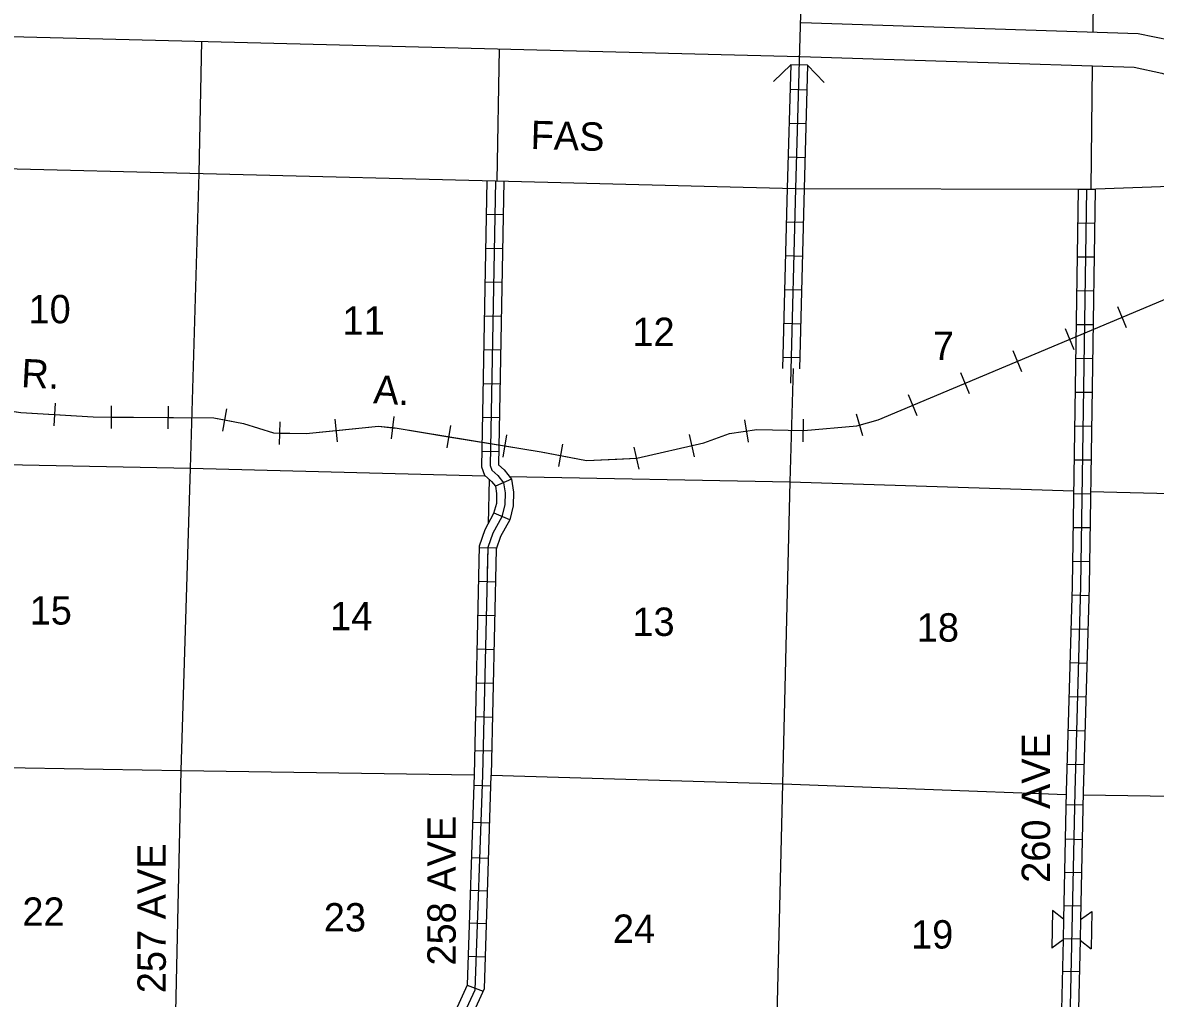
# Model space of a CAD drawing. Extents: x 844681 to 1379780, y 15803231 to 16250611.
# Drawn here: x 1114421 to 1134376, y 15936929 to 15954132 of the extents above; entities that cross this region are included whole.
import ezdxf

# ---------------------------------------------------------------- set-up
doc = ezdxf.new("R2010")
doc.units = 0
for name, color, linetype in [('L13', 7, 'Continuous'), ('L14', 7, 'Continuous'), ('L15', 7, 'Continuous'), ('L18', 7, 'Continuous'), ('L21', 7, 'Continuous'), ('L3', 7, 'Continuous'), ('L30', 7, 'Continuous'), ('L5', 7, 'Continuous'), ('L8', 7, 'Continuous')]:
    doc.layers.add(name, color=color, linetype=linetype)

msp = doc.modelspace()

# ---------------------------------------------------------------- linework, layer by layer
at = {"layer": 'L13'}
for p, q in [((1133299, 15956220), (1133273, 15953968)), ((1117529, 15951472), (1117578, 15953802)), ((1122815, 15953668), (1122777, 15951340)), ((1133266, 15953368), (1133241, 15951201)), ((1122641, 15946081), (1122623, 15945297))]:
    msp.add_line(p, q, dxfattribs=at)
for points in [[(1117096, 15935626), (1117216, 15940944), (1117378, 15946279), (1117529, 15951472)], [(1127550, 15930543), (1127684, 15935416), (1127812, 15940709), (1127940, 15946035), (1128002, 15948031)], [(1113224, 15946359), (1117378, 15946279), (1122565, 15946139)], [(1122995, 15946130), (1127940, 15946035), (1132935, 15945875)], [(1133234, 15945866), (1138369, 15945735), (1143659, 15945642), (1144162, 15945628)], [(1113087, 15941016), (1117216, 15940944), (1122373, 15940871)], [(1122673, 15940864), (1127812, 15940709), (1132805, 15940525)], [(1133105, 15940516), (1138216, 15940442), (1143481, 15940358), (1148802, 15940123), (1153779, 15940020)]]:
    msp.add_lwpolyline(points, dxfattribs=at)
at = {"layer": 'L15'}
for p, q in [((1133869, 15948750), (1133715, 15949119)), ((1132947, 15948363), (1132793, 15948732)), ((1132025, 15947976), (1131870, 15948345)), ((1131103, 15947589), (1130948, 15947958)), ((1130181, 15947202), (1130026, 15947571)), ((1114994, 15947421), (1114970, 15947022)), ((1115982, 15947377), (1115978, 15946978)), ((1116982, 15947368), (1116978, 15946968)), ((1118013, 15947323), (1117942, 15946929)), ((1118949, 15947095), (1118941, 15946695)), ((1119922, 15947138), (1119963, 15946740)), ((1120958, 15947189), (1120916, 15946791)), ((1127206, 15946734), (1127147, 15947130)), ((1128170, 15946742), (1128178, 15947142)), ((1129224, 15946845), (1129113, 15947229)), ((1121956, 15947029), (1121892, 15946634)), ((1122943, 15946867), (1122879, 15946473)), ((1126258, 15946479), (1126170, 15946869)), ((1123933, 15946697), (1123859, 15946304)), ((1125283, 15946259), (1125195, 15946649))]:
    msp.add_line(p, q, dxfattribs=at)
for points in [[(1125239, 15946454), (1126420, 15946721), (1126873, 15946886), (1127358, 15946960), (1128183, 15946942), (1129118, 15947022), (1129496, 15947131), (1135433, 15949624), (1135745, 15949826), (1136433, 15950403), (1136644, 15950549), (1137041, 15950807)], [(1125239, 15946454), (1126420, 15946721), (1126873, 15946886), (1127358, 15946960), (1128183, 15946942), (1129118, 15947022), (1129496, 15947131), (1135433, 15949624), (1135745, 15949826)], [(1108230, 15948966), (1108585, 15948814), (1110141, 15948397), (1113290, 15947412), (1114387, 15947257), (1115661, 15947180), (1117786, 15947161), (1118309, 15947066), (1118839, 15946897), (1119413, 15946885), (1120691, 15947016), (1120983, 15946985), (1123558, 15946564), (1124355, 15946414), (1125239, 15946454)], [(1113987, 15947314), (1114387, 15947257), (1114982, 15947221)], [(1114982, 15947221), (1115661, 15947180), (1115980, 15947177)], [(1115980, 15947177), (1116980, 15947168)], [(1116980, 15947168), (1117786, 15947161), (1117977, 15947126)], [(1117977, 15947126), (1118309, 15947066), (1118839, 15946897), (1118945, 15946895)], [(1118945, 15946895), (1119413, 15946885), (1119942, 15946939)], [(1119942, 15946939), (1120691, 15947016), (1120937, 15946990)], [(1120937, 15946990), (1120983, 15946985), (1121924, 15946831)], [(1121924, 15946831), (1122911, 15946670)], [(1122911, 15946670), (1123558, 15946564), (1123896, 15946500)], [(1123896, 15946500), (1124355, 15946414), (1124888, 15946438)], [(1124888, 15946438), (1125239, 15946454)]]:
    msp.add_lwpolyline(points, dxfattribs=at)
at = {"layer": 'L18'}
for p, q in [((1127952, 15953386), (1127648, 15953093)), ((1128250, 15953381), (1127952, 15953386)), ((1128250, 15953381), (1128543, 15953077)), ((1132565, 15938478), (1132550, 15937816)), ((1132760, 15938325), (1132565, 15938478)), ((1132760, 15938325), (1132752, 15937960)), ((1133058, 15938318), (1133050, 15937954)), ((1133058, 15938318), (1133260, 15938463)), ((1133260, 15938463), (1133246, 15937800)), ((1132752, 15937960), (1132550, 15937816)), ((1133050, 15937954), (1133246, 15937800))]:
    msp.add_line(p, q, dxfattribs=at)
at = {"layer": 'L3'}
for points in [[(1112295, 15951621), (1113386, 15951577), (1122749, 15951340)], [(1122749, 15951340), (1128039, 15951208), (1133165, 15951196)], [(1133165, 15951196), (1136596, 15951320), (1137319, 15951160)]]:
    msp.add_lwpolyline(points, dxfattribs=at)
at = {"layer": 'L5'}
msp.add_line((1113692, 15953902), (1128118, 15953532), dxfattribs=at)
for points in [[(1128135, 15954132), (1134075, 15953942), (1134652, 15953820), (1135130, 15953648), (1135847, 15953321), (1137925, 15952120)], [(1128116, 15953532), (1134003, 15953344), (1134488, 15953241), (1134903, 15953092), (1135572, 15952787), (1137633, 15951596)]]:
    msp.add_lwpolyline(points, dxfattribs=at)
at = {"layer": 'L8'}
for p, q in [((1127952, 15953386), (1127889, 15951212)), ((1128250, 15953381), (1128189, 15951208)), ((1127938, 15952956), (1128236, 15952948)), ((1127922, 15952359), (1128220, 15952351)), ((1127905, 15951763), (1128203, 15951755)), ((1122599, 15951343), (1122506, 15946299)), ((1122899, 15951338), (1122807, 15946335)), ((1127889, 15951212), (1127807, 15948035)), ((1128189, 15951208), (1128107, 15948029)), ((1133016, 15951198), (1133314, 15951194)), ((1122887, 15950741), (1122589, 15950747)), ((1128173, 15950608), (1127874, 15950615)), ((1133007, 15950602), (1133305, 15950597)), ((1122876, 15950145), (1122578, 15950150)), ((1128157, 15950011), (1127859, 15950019)), ((1132998, 15950005), (1133296, 15950001)), ((1122865, 15949548), (1122567, 15949554)), ((1128142, 15949415), (1127844, 15949423)), ((1132989, 15949409), (1133287, 15949404)), ((1122854, 15948952), (1122556, 15948957)), ((1128126, 15948818), (1127828, 15948826)), ((1132980, 15948812), (1133278, 15948808)), ((1122843, 15948355), (1122545, 15948361)), ((1128111, 15948222), (1127813, 15948230)), ((1132971, 15948216), (1133269, 15948211)), ((1122832, 15947759), (1122534, 15947764)), ((1132962, 15947619), (1133260, 15947615)), ((1122821, 15947162), (1122523, 15947168)), ((1132953, 15947023), (1133251, 15947018)), ((1122810, 15946566), (1122512, 15946571)), ((1132944, 15946426), (1133242, 15946422)), ((1123033, 15946080), (1122749, 15945957)), ((1132935, 15945830), (1133233, 15945825)), ((1123001, 15945364), (1122725, 15945483)), ((1132926, 15945233), (1133224, 15945228)), ((1122465, 15944902), (1122373, 15940872)), ((1122465, 15944879), (1122763, 15944871)), ((1122465, 15944878), (1122763, 15944871)), ((1122763, 15944848), (1122673, 15940865)), ((1132917, 15944636), (1133215, 15944632)), ((1122451, 15944282), (1122749, 15944275)), ((1132906, 15944042), (1133204, 15944033)), ((1122438, 15943685), (1122736, 15943679)), ((1132889, 15943446), (1133187, 15943437)), ((1122424, 15943089), (1122722, 15943082)), ((1132872, 15942849), (1133170, 15942841)), ((1122410, 15942492), (1122709, 15942486)), ((1132855, 15942253), (1133153, 15942244)), ((1122397, 15941896), (1122695, 15941889)), ((1132838, 15941656), (1133136, 15941648)), ((1122383, 15941299), (1122681, 15941293)), ((1122373, 15940873), (1122255, 15937163)), ((1132821, 15941060), (1133119, 15941052)), ((1122367, 15940686), (1122665, 15940675)), ((1122672, 15940864), (1122553, 15937094)), ((1132807, 15940573), (1132760, 15938325)), ((1133101, 15940336), (1132802, 15940342)), ((1122344, 15940033), (1122642, 15940023)), ((1133087, 15939726), (1132789, 15939733)), ((1122322, 15939413), (1122620, 15939402)), ((1133074, 15939140), (1132776, 15939146)), ((1122301, 15938836), (1122600, 15938826)), ((1133062, 15938553), (1132763, 15938559)), ((1122281, 15938258), (1122579, 15938248)), ((1132752, 15937960), (1132707, 15936010)), ((1133049, 15937975), (1132751, 15937981)), ((1122271, 15937670), (1122571, 15937659)), ((1133036, 15937397), (1132738, 15937404)), ((1122255, 15937163), (1122534, 15937053))]:
    msp.add_line(p, q, dxfattribs=at)
for points in [[(1128187, 15956530), (1128039, 15951208)], [(1122749, 15951340), (1122656, 15946324)], [(1128039, 15951208), (1127950, 15947776)], [(1133015, 15951198), (1132909, 15944200), (1132807, 15940574)], [(1133165, 15951196), (1133059, 15944197), (1132956, 15940570)], [(1133315, 15951194), (1133209, 15944193), (1133106, 15940566)], [(1122506, 15946299), (1122560, 15946153), (1122683, 15946043), (1122749, 15945957), (1122770, 15945832), (1122766, 15945655), (1122719, 15945475), (1122566, 15945192), (1122465, 15944902)], [(1122656, 15946324), (1122688, 15946240), (1122794, 15946146), (1122891, 15946019), (1122920, 15945843), (1122915, 15945635), (1122860, 15945419), (1122703, 15945131), (1122614, 15944875)], [(1122807, 15946335), (1122904, 15946249), (1123033, 15946080), (1123070, 15945854), (1123065, 15945614), (1123001, 15945364), (1122841, 15945070), (1122763, 15944848)], [(1122614, 15944875), (1122523, 15940868)], [(1122614, 15944875), (1122603, 15944438)], [(1122523, 15940868), (1122388, 15937074)], [(1132956, 15940570), (1132838, 15935171)], [(1133106, 15940567), (1133058, 15938318)], [(1133050, 15937954), (1133006, 15936004)], [(1122255, 15937163), (1121691, 15935924), (1121653, 15935722), (1121801, 15935203), (1121783, 15935008)], [(1122389, 15937074), (1121835, 15935878), (1121807, 15935729), (1121953, 15935217), (1121931, 15934976)], [(1122553, 15937094), (1121979, 15935833), (1121961, 15935736), (1122065, 15935372)]]:
    msp.add_lwpolyline(points, dxfattribs=at)

# ---------------------------------------------------------------- texts
at = {"layer": 'L14'}
for s, p in [('10', (1114524, 15948831)), ('11', (1120056, 15948630)), ('12', (1125163, 15948430)), ('7', (1130458, 15948186)), ('15', (1114544, 15943519)), ('14', (1119838, 15943419)), ('13', (1125163, 15943319)), ('18', (1130173, 15943219)), ('22', (1114416, 15938208)), ('23', (1119726, 15938108)), ('24', (1124820, 15937907)), ('19', (1130073, 15937807))]:
    msp.add_text(s, height=500, rotation=0.0001, dxfattribs=at).set_placement(p)
at = {"layer": 'L15'}
for s, p in [('R.', (1114386, 15947708)), ('A.', (1120591, 15947421))]:
    msp.add_text(s, height=500, rotation=356.8078, dxfattribs=at).set_placement(p)
at = {"layer": 'L21'}
msp.add_text('FAS', height=500, rotation=358.3725, dxfattribs=at).set_placement((1123365, 15951904))
at = {"layer": 'L30'}
for s, p in [('260 AVE', (1132522, 15938966)), ('258 AVE', (1122051, 15937507)), ('257 AVE', (1116943, 15937020))]:
    msp.add_text(s, height=500, rotation=89.9999, dxfattribs=at).set_placement(p)

doc.saveas('drawing.dxf')
